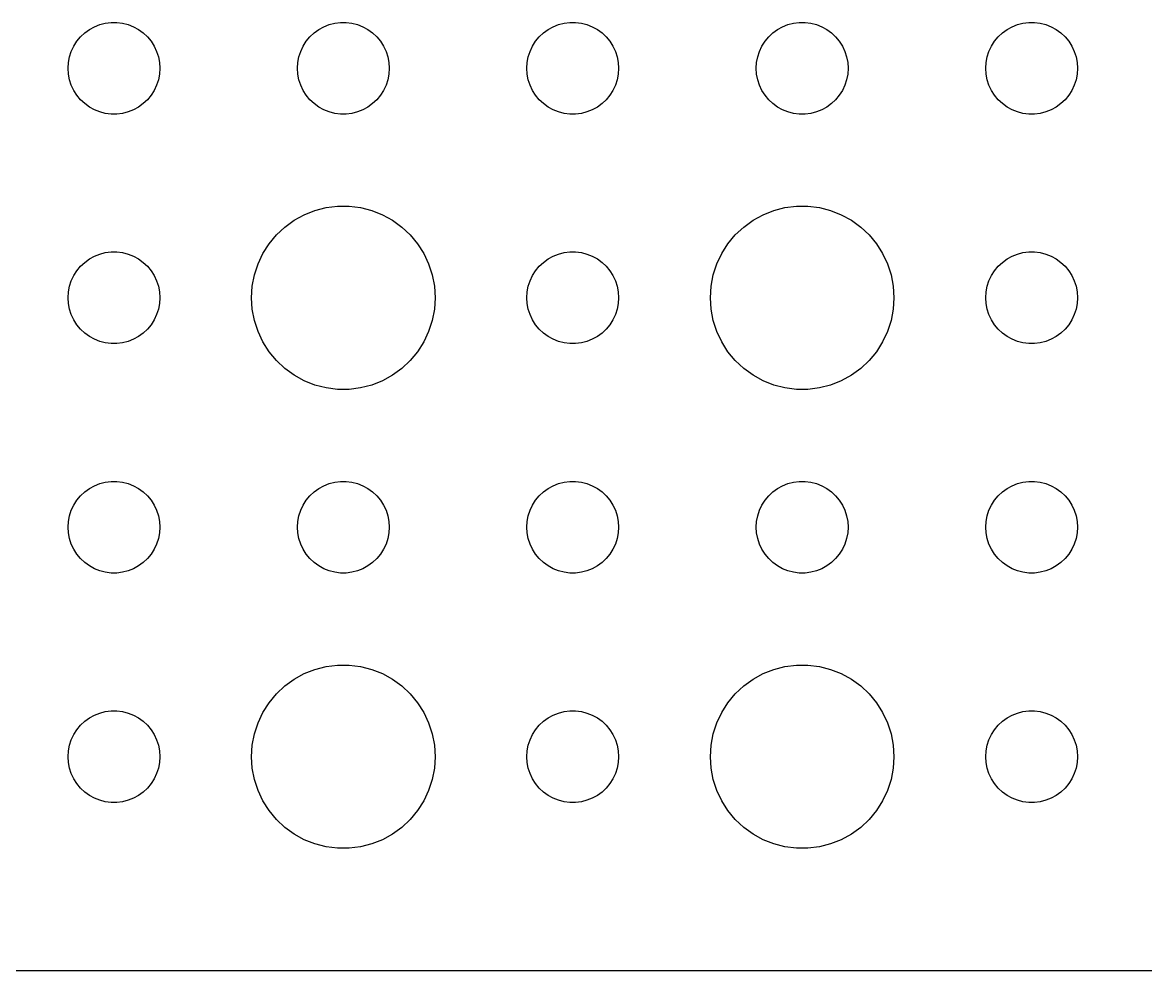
# Model space of a CAD drawing. Header units: metres. Extents: x -74 to 74, y -74 to 74.
# Drawn here: x -2.99 to 33.73, y -74.49 to -43.5 of the extents above; entities that cross this region are included whole.
import ezdxf

# ---------------------------------------------------------------- set-up
doc = ezdxf.new("R2010")
doc.units = ezdxf.units.M

msp = doc.modelspace()

# ---------------------------------------------------------------- linework, layer by layer
for p, q in [((-0.803726, -43.7335), (-0.638657, -43.6428)), ((-0.638657, -43.6428), (-0.463516, -43.5734)), ((-0.463516, -43.5734), (-0.281067, -43.5266)), ((-0.281067, -43.5266), (-0.094177, -43.503)), ((-0.094177, -43.503), (0.094177, -43.503)), ((0.094177, -43.503), (0.281067, -43.5266)), ((0.281067, -43.5266), (0.463516, -43.5734)), ((0.463516, -43.5734), (0.638657, -43.6428)), ((0.638657, -43.6428), (0.803726, -43.7335)), ((6.69626, -43.7335), (6.86133, -43.6428)), ((6.86133, -43.6428), (7.03647, -43.5734)), ((7.03647, -43.5734), (7.21892, -43.5266)), ((7.21892, -43.5266), (7.40581, -43.503)), ((7.40581, -43.503), (7.59418, -43.503)), ((7.59418, -43.503), (7.78107, -43.5266)), ((7.78107, -43.5266), (7.96352, -43.5734)), ((7.96352, -43.5734), (8.13866, -43.6428)), ((8.13866, -43.6428), (8.30373, -43.7335)), ((14.1963, -43.7335), (14.3613, -43.6428)), ((14.3613, -43.6428), (14.5365, -43.5734)), ((14.5365, -43.5734), (14.7189, -43.5266)), ((14.7189, -43.5266), (14.9058, -43.503)), ((14.9058, -43.503), (15.0942, -43.503)), ((15.0942, -43.503), (15.2811, -43.5266)), ((15.2811, -43.5266), (15.4635, -43.5734)), ((15.4635, -43.5734), (15.6387, -43.6428)), ((15.6387, -43.6428), (15.8037, -43.7335)), ((21.6963, -43.7335), (21.8613, -43.6428)), ((21.8613, -43.6428), (22.0365, -43.5734)), ((22.0365, -43.5734), (22.2189, -43.5266)), ((22.2189, -43.5266), (22.4058, -43.503)), ((22.4058, -43.503), (22.5942, -43.503)), ((22.5942, -43.503), (22.7811, -43.5266)), ((22.7811, -43.5266), (22.9635, -43.5734)), ((22.9635, -43.5734), (23.1387, -43.6428)), ((23.1387, -43.6428), (23.3037, -43.7335)), ((29.1963, -43.7335), (29.3613, -43.6428)), ((29.3613, -43.6428), (29.5365, -43.5734)), ((29.5365, -43.5734), (29.7189, -43.5266)), ((29.7189, -43.5266), (29.9058, -43.503)), ((29.9058, -43.503), (30.0942, -43.503)), ((30.0942, -43.503), (30.2811, -43.5266)), ((30.2811, -43.5266), (30.4635, -43.5734)), ((30.4635, -43.5734), (30.6387, -43.6428)), ((30.6387, -43.6428), (30.8037, -43.7335)), ((-1.21352, -44.1183), (-1.09344, -43.9732)), ((-1.09344, -43.9732), (-0.956131, -43.8442)), ((-0.956131, -43.8442), (-0.803726, -43.7335)), ((0.803726, -43.7335), (0.956131, -43.8442)), ((0.956131, -43.8442), (1.09344, -43.9732)), ((1.09344, -43.9732), (1.21352, -44.1183)), ((6.28647, -44.1183), (6.40654, -43.9732)), ((6.40654, -43.9732), (6.54385, -43.8442)), ((6.54385, -43.8442), (6.69626, -43.7335)), ((8.30373, -43.7335), (8.45613, -43.8442)), ((8.45613, -43.8442), (8.59344, -43.9732)), ((8.59344, -43.9732), (8.71352, -44.1183)), ((13.7865, -44.1183), (13.9065, -43.9732)), ((13.9065, -43.9732), (14.0439, -43.8442)), ((14.0439, -43.8442), (14.1963, -43.7335)), ((15.8037, -43.7335), (15.9561, -43.8442)), ((15.9561, -43.8442), (16.0934, -43.9732)), ((16.0934, -43.9732), (16.2135, -44.1183)), ((21.2865, -44.1183), (21.4065, -43.9732)), ((21.4065, -43.9732), (21.5439, -43.8442)), ((21.5439, -43.8442), (21.6963, -43.7335)), ((23.3037, -43.7335), (23.4561, -43.8442)), ((23.4561, -43.8442), (23.5934, -43.9732)), ((23.5934, -43.9732), (23.7135, -44.1183)), ((28.7865, -44.1183), (28.9065, -43.9732)), ((28.9065, -43.9732), (29.0439, -43.8442)), ((29.0439, -43.8442), (29.1963, -43.7335)), ((30.8037, -43.7335), (30.9561, -43.8442)), ((30.9561, -43.8442), (31.0934, -43.9732)), ((31.0934, -43.9732), (31.2135, -44.1183)), ((-1.39465, -44.4478), (-1.31445, -44.2774)), ((-1.31445, -44.2774), (-1.21352, -44.1183)), ((1.21352, -44.1183), (1.31445, -44.2774)), ((1.31445, -44.2774), (1.39465, -44.4478)), ((6.10533, -44.4478), (6.18553, -44.2774)), ((6.18553, -44.2774), (6.28647, -44.1183)), ((8.71352, -44.1183), (8.81445, -44.2774)), ((8.81445, -44.2774), (8.89465, -44.4478)), ((13.6053, -44.4478), (13.6855, -44.2774)), ((13.6855, -44.2774), (13.7865, -44.1183)), ((16.2135, -44.1183), (16.3145, -44.2774)), ((16.3145, -44.2774), (16.3947, -44.4478)), ((21.1053, -44.4478), (21.1855, -44.2774)), ((21.1855, -44.2774), (21.2865, -44.1183)), ((23.7135, -44.1183), (23.8145, -44.2774)), ((23.8145, -44.2774), (23.8947, -44.4478)), ((28.6053, -44.4478), (28.6855, -44.2774)), ((28.6855, -44.2774), (28.7865, -44.1183)), ((31.2135, -44.1183), (31.3145, -44.2774)), ((31.3145, -44.2774), (31.3947, -44.4478)), ((-1.48816, -44.812), (-1.45287, -44.627)), ((-1.45287, -44.627), (-1.39465, -44.4478)), ((1.39465, -44.4478), (1.45287, -44.627)), ((1.45287, -44.627), (1.48816, -44.812)), ((6.01183, -44.812), (6.04712, -44.627)), ((6.04712, -44.627), (6.10533, -44.4478)), ((8.89465, -44.4478), (8.95287, -44.627)), ((8.95287, -44.627), (8.98816, -44.812)), ((13.5118, -44.812), (13.5471, -44.627)), ((13.5471, -44.627), (13.6053, -44.4478)), ((16.3947, -44.4478), (16.4529, -44.627)), ((16.4529, -44.627), (16.4882, -44.812)), ((21.0118, -44.812), (21.0471, -44.627)), ((21.0471, -44.627), (21.1053, -44.4478)), ((23.8947, -44.4478), (23.9529, -44.627)), ((23.9529, -44.627), (23.9882, -44.812)), ((28.5118, -44.812), (28.5471, -44.627)), ((28.5471, -44.627), (28.6053, -44.4478)), ((31.3947, -44.4478), (31.4529, -44.627)), ((31.4529, -44.627), (31.4882, -44.812)), ((-1.5, -45), (-1.48816, -44.812)), ((-1.48816, -45.188), (-1.5, -45)), ((1.48816, -44.812), (1.5, -45)), ((1.5, -45), (1.48816, -45.188)), ((6, -45), (6.01183, -44.812)), ((6.01183, -45.188), (6, -45)), ((8.98816, -44.812), (9, -45)), ((9, -45), (8.98816, -45.188)), ((13.5, -45), (13.5118, -44.812)), ((13.5118, -45.188), (13.5, -45)), ((16.4882, -44.812), (16.5, -45)), ((16.5, -45), (16.4882, -45.188)), ((21, -45), (21.0118, -44.812)), ((21.0118, -45.188), (21, -45)), ((23.9882, -44.812), (24, -45)), ((24, -45), (23.9882, -45.188)), ((28.5, -45), (28.5118, -44.812)), ((28.5118, -45.188), (28.5, -45)), ((31.4882, -44.812), (31.5, -45)), ((31.5, -45), (31.4882, -45.188)), ((-1.45287, -45.373), (-1.48816, -45.188)), ((-1.39465, -45.5522), (-1.45287, -45.373)), ((1.45287, -45.373), (1.39465, -45.5522)), ((1.48816, -45.188), (1.45287, -45.373)), ((6.04712, -45.373), (6.01183, -45.188)), ((6.10533, -45.5522), (6.04712, -45.373)), ((8.95287, -45.373), (8.89465, -45.5522)), ((8.98816, -45.188), (8.95287, -45.373)), ((13.5471, -45.373), (13.5118, -45.188)), ((13.6053, -45.5522), (13.5471, -45.373)), ((16.4529, -45.373), (16.3947, -45.5522)), ((16.4882, -45.188), (16.4529, -45.373)), ((21.0471, -45.373), (21.0118, -45.188)), ((21.1053, -45.5522), (21.0471, -45.373)), ((23.9529, -45.373), (23.8947, -45.5522)), ((23.9882, -45.188), (23.9529, -45.373)), ((28.5471, -45.373), (28.5118, -45.188)), ((28.6053, -45.5522), (28.5471, -45.373)), ((31.4529, -45.373), (31.3947, -45.5522)), ((31.4882, -45.188), (31.4529, -45.373)), ((-1.31445, -45.7226), (-1.39465, -45.5522)), ((-1.21352, -45.8817), (-1.31445, -45.7226)), ((-1.09344, -46.0268), (-1.21352, -45.8817)), ((1.21352, -45.8817), (1.09344, -46.0268)), ((1.31445, -45.7226), (1.21352, -45.8817)), ((1.39465, -45.5522), (1.31445, -45.7226)), ((6.18553, -45.7226), (6.10533, -45.5522)), ((6.28647, -45.8817), (6.18553, -45.7226)), ((6.40654, -46.0268), (6.28647, -45.8817)), ((8.71352, -45.8817), (8.59344, -46.0268)), ((8.81445, -45.7226), (8.71352, -45.8817)), ((8.89465, -45.5522), (8.81445, -45.7226)), ((13.6855, -45.7226), (13.6053, -45.5522)), ((13.7865, -45.8817), (13.6855, -45.7226)), ((13.9065, -46.0268), (13.7865, -45.8817)), ((16.2135, -45.8817), (16.0934, -46.0268)), ((16.3145, -45.7226), (16.2135, -45.8817)), ((16.3947, -45.5522), (16.3145, -45.7226)), ((21.1855, -45.7226), (21.1053, -45.5522)), ((21.2865, -45.8817), (21.1855, -45.7226)), ((21.4065, -46.0268), (21.2865, -45.8817)), ((23.7135, -45.8817), (23.5934, -46.0268)), ((23.8145, -45.7226), (23.7135, -45.8817)), ((23.8947, -45.5522), (23.8145, -45.7226)), ((28.6855, -45.7226), (28.6053, -45.5522)), ((28.7865, -45.8817), (28.6855, -45.7226)), ((28.9065, -46.0268), (28.7865, -45.8817)), ((31.2135, -45.8817), (31.0934, -46.0268)), ((31.3145, -45.7226), (31.2135, -45.8817)), ((31.3947, -45.5522), (31.3145, -45.7226)), ((-0.956131, -46.1558), (-1.09344, -46.0268)), ((-0.803726, -46.2665), (-0.956131, -46.1558)), ((0.956131, -46.1558), (0.803726, -46.2665)), ((1.09344, -46.0268), (0.956131, -46.1558)), ((6.54385, -46.1558), (6.40654, -46.0268)), ((6.69626, -46.2665), (6.54385, -46.1558)), ((8.45613, -46.1558), (8.30373, -46.2665)), ((8.59344, -46.0268), (8.45613, -46.1558)), ((14.0439, -46.1558), (13.9065, -46.0268)), ((14.1963, -46.2665), (14.0439, -46.1558)), ((15.9561, -46.1558), (15.8037, -46.2665)), ((16.0934, -46.0268), (15.9561, -46.1558)), ((21.5439, -46.1558), (21.4065, -46.0268)), ((21.6963, -46.2665), (21.5439, -46.1558)), ((23.4561, -46.1558), (23.3037, -46.2665)), ((23.5934, -46.0268), (23.4561, -46.1558)), ((29.0439, -46.1558), (28.9065, -46.0268)), ((29.1963, -46.2665), (29.0439, -46.1558)), ((30.9561, -46.1558), (30.8037, -46.2665)), ((31.0934, -46.0268), (30.9561, -46.1558)), ((-0.638657, -46.3572), (-0.803726, -46.2665)), ((-0.463516, -46.4266), (-0.638657, -46.3572)), ((-0.281067, -46.4734), (-0.463516, -46.4266)), ((-0.094177, -46.497), (-0.281067, -46.4734)), ((0.094177, -46.497), (-0.094177, -46.497)), ((0.281067, -46.4734), (0.094177, -46.497)), ((0.463516, -46.4266), (0.281067, -46.4734)), ((0.638657, -46.3572), (0.463516, -46.4266)), ((0.803726, -46.2665), (0.638657, -46.3572)), ((6.86133, -46.3572), (6.69626, -46.2665)), ((7.03647, -46.4266), (6.86133, -46.3572)), ((7.21892, -46.4734), (7.03647, -46.4266)), ((7.40581, -46.497), (7.21892, -46.4734)), ((7.59418, -46.497), (7.40581, -46.497)), ((7.78107, -46.4734), (7.59418, -46.497)), ((7.96352, -46.4266), (7.78107, -46.4734)), ((8.13866, -46.3572), (7.96352, -46.4266)), ((8.30373, -46.2665), (8.13866, -46.3572)), ((14.3613, -46.3572), (14.1963, -46.2665)), ((14.5365, -46.4266), (14.3613, -46.3572)), ((14.7189, -46.4734), (14.5365, -46.4266)), ((14.9058, -46.497), (14.7189, -46.4734)), ((15.0942, -46.497), (14.9058, -46.497)), ((15.2811, -46.4734), (15.0942, -46.497)), ((15.4635, -46.4266), (15.2811, -46.4734)), ((15.6387, -46.3572), (15.4635, -46.4266)), ((15.8037, -46.2665), (15.6387, -46.3572)), ((21.8613, -46.3572), (21.6963, -46.2665)), ((22.0365, -46.4266), (21.8613, -46.3572)), ((22.2189, -46.4734), (22.0365, -46.4266)), ((22.4058, -46.497), (22.2189, -46.4734)), ((22.5942, -46.497), (22.4058, -46.497)), ((22.7811, -46.4734), (22.5942, -46.497)), ((22.9635, -46.4266), (22.7811, -46.4734)), ((23.1387, -46.3572), (22.9635, -46.4266)), ((23.3037, -46.2665), (23.1387, -46.3572)), ((29.3613, -46.3572), (29.1963, -46.2665)), ((29.5365, -46.4266), (29.3613, -46.3572)), ((29.7189, -46.4734), (29.5365, -46.4266)), ((29.9058, -46.497), (29.7189, -46.4734)), ((30.0942, -46.497), (29.9058, -46.497)), ((30.2811, -46.4734), (30.0942, -46.497)), ((30.4635, -46.4266), (30.2811, -46.4734)), ((30.6387, -46.3572), (30.4635, -46.4266)), ((30.8037, -46.2665), (30.6387, -46.3572)), ((6.57294, -49.6468), (6.93785, -49.5531)), ((6.93785, -49.5531), (7.31161, -49.5059)), ((7.31161, -49.5059), (7.68837, -49.5059)), ((7.68837, -49.5059), (8.06213, -49.5531)), ((8.06213, -49.5531), (8.42705, -49.6468)), ((21.5729, -49.6468), (21.9379, -49.5531)), ((21.9379, -49.5531), (22.3116, -49.5059)), ((22.3116, -49.5059), (22.6884, -49.5059)), ((22.6884, -49.5059), (23.0621, -49.5531)), ((23.0621, -49.5531), (23.427, -49.6468)), ((5.89252, -49.967), (6.22266, -49.7855)), ((6.22266, -49.7855), (6.57294, -49.6468)), ((8.42705, -49.6468), (8.77733, -49.7855)), ((8.77733, -49.7855), (9.10747, -49.967)), ((20.8925, -49.967), (21.2227, -49.7855)), ((21.2227, -49.7855), (21.5729, -49.6468)), ((23.427, -49.6468), (23.7773, -49.7855)), ((23.7773, -49.7855), (24.1075, -49.967)), ((5.31308, -50.4464), (5.58772, -50.1885)), ((5.58772, -50.1885), (5.89252, -49.967)), ((9.10747, -49.967), (9.41226, -50.1885)), ((9.41226, -50.1885), (9.6869, -50.4464)), ((20.3131, -50.4464), (20.5877, -50.1885)), ((20.5877, -50.1885), (20.8925, -49.967)), ((24.1075, -49.967), (24.4123, -50.1885)), ((24.4123, -50.1885), (24.6869, -50.4464)), ((5.07294, -50.7366), (5.31308, -50.4464)), ((9.6869, -50.4464), (9.92705, -50.7366)), ((20.0729, -50.7366), (20.3131, -50.4464)), ((24.6869, -50.4464), (24.927, -50.7366)), ((-0.463516, -51.0734), (-0.281067, -51.0266)), ((-0.281067, -51.0266), (-0.094177, -51.003)), ((-0.094177, -51.003), (0.094177, -51.003)), ((0.094177, -51.003), (0.281067, -51.0266)), ((0.281067, -51.0266), (0.463516, -51.0734)), ((4.87108, -51.0547), (5.07294, -50.7366)), ((9.92705, -50.7366), (10.1289, -51.0547)), ((14.5365, -51.0734), (14.7189, -51.0266)), ((14.7189, -51.0266), (14.9058, -51.003)), ((14.9058, -51.003), (15.0942, -51.003)), ((15.0942, -51.003), (15.2811, -51.0266)), ((15.2811, -51.0266), (15.4635, -51.0734)), ((19.8711, -51.0547), (20.0729, -50.7366)), ((24.927, -50.7366), (25.1289, -51.0547)), ((29.5365, -51.0734), (29.7189, -51.0266)), ((29.7189, -51.0266), (29.9058, -51.003)), ((29.9058, -51.003), (30.0942, -51.003)), ((30.0942, -51.003), (30.2811, -51.0266)), ((30.2811, -51.0266), (30.4635, -51.0734)), ((-1.09344, -51.4732), (-0.956131, -51.3442)), ((-0.956131, -51.3442), (-0.803726, -51.2335)), ((-0.803726, -51.2335), (-0.638657, -51.1428)), ((-0.638657, -51.1428), (-0.463516, -51.0734)), ((0.463516, -51.0734), (0.638657, -51.1428)), ((0.638657, -51.1428), (0.803726, -51.2335)), ((0.803726, -51.2335), (0.956131, -51.3442)), ((0.956131, -51.3442), (1.09344, -51.4732)), ((4.59424, -51.7539), (4.71066, -51.3956)), ((4.71066, -51.3956), (4.87108, -51.0547)), ((10.1289, -51.0547), (10.2893, -51.3956)), ((10.2893, -51.3956), (10.4057, -51.7539)), ((13.9065, -51.4732), (14.0439, -51.3442)), ((14.0439, -51.3442), (14.1963, -51.2335)), ((14.1963, -51.2335), (14.3613, -51.1428)), ((14.3613, -51.1428), (14.5365, -51.0734)), ((15.4635, -51.0734), (15.6387, -51.1428)), ((15.6387, -51.1428), (15.8037, -51.2335)), ((15.8037, -51.2335), (15.9561, -51.3442)), ((15.9561, -51.3442), (16.0934, -51.4732)), ((19.5942, -51.7539), (19.7107, -51.3956)), ((19.7107, -51.3956), (19.8711, -51.0547)), ((25.1289, -51.0547), (25.2893, -51.3956)), ((25.2893, -51.3956), (25.4057, -51.7539)), ((28.9065, -51.4732), (29.0439, -51.3442)), ((29.0439, -51.3442), (29.1963, -51.2335)), ((29.1963, -51.2335), (29.3613, -51.1428)), ((29.3613, -51.1428), (29.5365, -51.0734)), ((30.4635, -51.0734), (30.6387, -51.1428)), ((30.6387, -51.1428), (30.8037, -51.2335)), ((30.8037, -51.2335), (30.9561, -51.3442)), ((30.9561, -51.3442), (31.0934, -51.4732)), ((-1.31445, -51.7774), (-1.21352, -51.6183)), ((-1.21352, -51.6183), (-1.09344, -51.4732)), ((1.09344, -51.4732), (1.21352, -51.6183)), ((1.21352, -51.6183), (1.31445, -51.7774)), ((4.52365, -52.124), (4.59424, -51.7539)), ((10.4057, -51.7539), (10.4763, -52.124)), ((13.6855, -51.7774), (13.7865, -51.6183)), ((13.7865, -51.6183), (13.9065, -51.4732)), ((16.0934, -51.4732), (16.2135, -51.6183)), ((16.2135, -51.6183), (16.3145, -51.7774)), ((19.5237, -52.124), (19.5942, -51.7539)), ((25.4057, -51.7539), (25.4763, -52.124)), ((28.6855, -51.7774), (28.7865, -51.6183)), ((28.7865, -51.6183), (28.9065, -51.4732)), ((31.0934, -51.4732), (31.2135, -51.6183)), ((31.2135, -51.6183), (31.3145, -51.7774)), ((-1.48816, -52.312), (-1.45287, -52.127)), ((-1.45287, -52.127), (-1.39465, -51.9478)), ((-1.39465, -51.9478), (-1.31445, -51.7774)), ((1.31445, -51.7774), (1.39465, -51.9478)), ((1.39465, -51.9478), (1.45287, -52.127)), ((1.45287, -52.127), (1.48816, -52.312)), ((4.5, -52.5), (4.52365, -52.124)), ((10.4763, -52.124), (10.5, -52.5)), ((13.5118, -52.312), (13.5471, -52.127)), ((13.5471, -52.127), (13.6053, -51.9478)), ((13.6053, -51.9478), (13.6855, -51.7774)), ((16.3145, -51.7774), (16.3947, -51.9478)), ((16.3947, -51.9478), (16.4529, -52.127)), ((16.4529, -52.127), (16.4882, -52.312)), ((19.5, -52.5), (19.5237, -52.124)), ((25.4763, -52.124), (25.5, -52.5)), ((28.5118, -52.312), (28.5471, -52.127)), ((28.5471, -52.127), (28.6053, -51.9478)), ((28.6053, -51.9478), (28.6855, -51.7774)), ((31.3145, -51.7774), (31.3947, -51.9478)), ((31.3947, -51.9478), (31.4529, -52.127)), ((31.4529, -52.127), (31.4882, -52.312)), ((-1.5, -52.5), (-1.48816, -52.312)), ((-1.48816, -52.688), (-1.5, -52.5)), ((1.48816, -52.312), (1.5, -52.5)), ((1.5, -52.5), (1.48816, -52.688)), ((4.52365, -52.876), (4.5, -52.5)), ((10.5, -52.5), (10.4763, -52.876)), ((13.5, -52.5), (13.5118, -52.312)), ((13.5118, -52.688), (13.5, -52.5)), ((16.4882, -52.312), (16.5, -52.5)), ((16.5, -52.5), (16.4882, -52.688)), ((19.5237, -52.876), (19.5, -52.5)), ((25.5, -52.5), (25.4763, -52.876)), ((28.5, -52.5), (28.5118, -52.312)), ((28.5118, -52.688), (28.5, -52.5)), ((31.4882, -52.312), (31.5, -52.5)), ((31.5, -52.5), (31.4882, -52.688)), ((-1.45287, -52.873), (-1.48816, -52.688)), ((1.48816, -52.688), (1.45287, -52.873)), ((13.5471, -52.873), (13.5118, -52.688)), ((16.4882, -52.688), (16.4529, -52.873)), ((28.5471, -52.873), (28.5118, -52.688)), ((31.4882, -52.688), (31.4529, -52.873)), ((-1.39465, -53.0522), (-1.45287, -52.873)), ((-1.31445, -53.2226), (-1.39465, -53.0522)), ((-1.21352, -53.3817), (-1.31445, -53.2226)), ((1.31445, -53.2226), (1.21352, -53.3817)), ((1.39465, -53.0522), (1.31445, -53.2226)), ((1.45287, -52.873), (1.39465, -53.0522)), ((4.59424, -53.2461), (4.52365, -52.876)), ((10.4763, -52.876), (10.4057, -53.2461)), ((13.6053, -53.0522), (13.5471, -52.873)), ((13.6855, -53.2226), (13.6053, -53.0522)), ((13.7865, -53.3817), (13.6855, -53.2226)), ((16.3145, -53.2226), (16.2135, -53.3817)), ((16.3947, -53.0522), (16.3145, -53.2226)), ((16.4529, -52.873), (16.3947, -53.0522)), ((19.5942, -53.2461), (19.5237, -52.876)), ((25.4763, -52.876), (25.4057, -53.2461)), ((28.6053, -53.0522), (28.5471, -52.873)), ((28.6855, -53.2226), (28.6053, -53.0522)), ((28.7865, -53.3817), (28.6855, -53.2226)), ((31.3145, -53.2226), (31.2135, -53.3817)), ((31.3947, -53.0522), (31.3145, -53.2226)), ((31.4529, -52.873), (31.3947, -53.0522)), ((-1.09344, -53.5268), (-1.21352, -53.3817)), ((-0.956131, -53.6558), (-1.09344, -53.5268)), ((1.09344, -53.5268), (0.956131, -53.6558)), ((1.21352, -53.3817), (1.09344, -53.5268)), ((4.71066, -53.6044), (4.59424, -53.2461)), ((10.4057, -53.2461), (10.2893, -53.6044)), ((13.9065, -53.5268), (13.7865, -53.3817)), ((14.0439, -53.6558), (13.9065, -53.5268)), ((16.0934, -53.5268), (15.9561, -53.6558)), ((16.2135, -53.3817), (16.0934, -53.5268)), ((19.7107, -53.6044), (19.5942, -53.2461)), ((25.4057, -53.2461), (25.2893, -53.6044)), ((28.9065, -53.5268), (28.7865, -53.3817)), ((29.0439, -53.6558), (28.9065, -53.5268)), ((31.0934, -53.5268), (30.9561, -53.6558)), ((31.2135, -53.3817), (31.0934, -53.5268)), ((-0.803726, -53.7665), (-0.956131, -53.6558)), ((-0.638657, -53.8572), (-0.803726, -53.7665)), ((-0.463516, -53.9266), (-0.638657, -53.8572)), ((-0.281067, -53.9734), (-0.463516, -53.9266)), ((0.463516, -53.9266), (0.281067, -53.9734)), ((0.638657, -53.8572), (0.463516, -53.9266)), ((0.803726, -53.7665), (0.638657, -53.8572)), ((0.956131, -53.6558), (0.803726, -53.7665)), ((4.87108, -53.9453), (4.71066, -53.6044)), ((5.07294, -54.2634), (4.87108, -53.9453)), ((10.1289, -53.9453), (9.92705, -54.2634)), ((10.2893, -53.6044), (10.1289, -53.9453)), ((14.1963, -53.7665), (14.0439, -53.6558)), ((14.3613, -53.8572), (14.1963, -53.7665)), ((14.5365, -53.9266), (14.3613, -53.8572)), ((14.7189, -53.9734), (14.5365, -53.9266)), ((15.4635, -53.9266), (15.2811, -53.9734)), ((15.6387, -53.8572), (15.4635, -53.9266)), ((15.8037, -53.7665), (15.6387, -53.8572)), ((15.9561, -53.6558), (15.8037, -53.7665)), ((19.8711, -53.9453), (19.7107, -53.6044)), ((20.0729, -54.2634), (19.8711, -53.9453)), ((25.1289, -53.9453), (24.927, -54.2634)), ((25.2893, -53.6044), (25.1289, -53.9453)), ((29.1963, -53.7665), (29.0439, -53.6558)), ((29.3613, -53.8572), (29.1963, -53.7665)), ((29.5365, -53.9266), (29.3613, -53.8572)), ((29.7189, -53.9734), (29.5365, -53.9266)), ((30.4635, -53.9266), (30.2811, -53.9734)), ((30.6387, -53.8572), (30.4635, -53.9266)), ((30.8037, -53.7665), (30.6387, -53.8572)), ((30.9561, -53.6558), (30.8037, -53.7665)), ((-0.094177, -53.997), (-0.281067, -53.9734)), ((0.094177, -53.997), (-0.094177, -53.997)), ((0.281067, -53.9734), (0.094177, -53.997)), ((5.31308, -54.5536), (5.07294, -54.2634)), ((9.92705, -54.2634), (9.6869, -54.5536)), ((14.9058, -53.997), (14.7189, -53.9734)), ((15.0942, -53.997), (14.9058, -53.997)), ((15.2811, -53.9734), (15.0942, -53.997)), ((20.3131, -54.5536), (20.0729, -54.2634)), ((24.927, -54.2634), (24.6869, -54.5536)), ((29.9058, -53.997), (29.7189, -53.9734)), ((30.0942, -53.997), (29.9058, -53.997)), ((30.2811, -53.9734), (30.0942, -53.997)), ((5.58772, -54.8115), (5.31308, -54.5536)), ((9.6869, -54.5536), (9.41226, -54.8115)), ((20.5877, -54.8115), (20.3131, -54.5536)), ((24.6869, -54.5536), (24.4123, -54.8115)), ((5.89252, -55.033), (5.58772, -54.8115)), ((6.22266, -55.2145), (5.89252, -55.033)), ((9.10747, -55.033), (8.77733, -55.2145)), ((9.41226, -54.8115), (9.10747, -55.033)), ((20.8925, -55.033), (20.5877, -54.8115)), ((21.2227, -55.2145), (20.8925, -55.033)), ((24.1075, -55.033), (23.7773, -55.2145)), ((24.4123, -54.8115), (24.1075, -55.033)), ((6.57294, -55.3532), (6.22266, -55.2145)), ((6.93785, -55.4469), (6.57294, -55.3532)), ((8.42705, -55.3532), (8.06213, -55.4469)), ((8.77733, -55.2145), (8.42705, -55.3532)), ((21.5729, -55.3532), (21.2227, -55.2145)), ((21.9379, -55.4469), (21.5729, -55.3532)), ((23.427, -55.3532), (23.0621, -55.4469)), ((23.7773, -55.2145), (23.427, -55.3532)), ((7.31161, -55.4941), (6.93785, -55.4469)), ((7.68837, -55.4941), (7.31161, -55.4941)), ((8.06213, -55.4469), (7.68837, -55.4941)), ((22.3116, -55.4941), (21.9379, -55.4469)), ((22.6884, -55.4941), (22.3116, -55.4941)), ((23.0621, -55.4469), (22.6884, -55.4941)), ((-0.956131, -58.8442), (-0.803726, -58.7335)), ((-0.803726, -58.7335), (-0.638657, -58.6428)), ((-0.638657, -58.6428), (-0.463516, -58.5734)), ((-0.463516, -58.5734), (-0.281067, -58.5266)), ((-0.281067, -58.5266), (-0.094177, -58.503)), ((-0.094177, -58.503), (0.094177, -58.503)), ((0.094177, -58.503), (0.281067, -58.5266)), ((0.281067, -58.5266), (0.463516, -58.5734)), ((0.463516, -58.5734), (0.638657, -58.6428)), ((0.638657, -58.6428), (0.803726, -58.7335)), ((0.803726, -58.7335), (0.956131, -58.8442)), ((6.54385, -58.8442), (6.69626, -58.7335)), ((6.69626, -58.7335), (6.86133, -58.6428)), ((6.86133, -58.6428), (7.03647, -58.5734)), ((7.03647, -58.5734), (7.21892, -58.5266)), ((7.21892, -58.5266), (7.40581, -58.503)), ((7.40581, -58.503), (7.59418, -58.503)), ((7.59418, -58.503), (7.78107, -58.5266)), ((7.78107, -58.5266), (7.96352, -58.5734)), ((7.96352, -58.5734), (8.13866, -58.6428)), ((8.13866, -58.6428), (8.30373, -58.7335)), ((8.30373, -58.7335), (8.45613, -58.8442)), ((14.0439, -58.8442), (14.1963, -58.7335)), ((14.1963, -58.7335), (14.3613, -58.6428)), ((14.3613, -58.6428), (14.5365, -58.5734)), ((14.5365, -58.5734), (14.7189, -58.5266)), ((14.7189, -58.5266), (14.9058, -58.503)), ((14.9058, -58.503), (15.0942, -58.503)), ((15.0942, -58.503), (15.2811, -58.5266)), ((15.2811, -58.5266), (15.4635, -58.5734)), ((15.4635, -58.5734), (15.6387, -58.6428)), ((15.6387, -58.6428), (15.8037, -58.7335)), ((15.8037, -58.7335), (15.9561, -58.8442)), ((21.5439, -58.8442), (21.6963, -58.7335)), ((21.6963, -58.7335), (21.8613, -58.6428)), ((21.8613, -58.6428), (22.0365, -58.5734)), ((22.0365, -58.5734), (22.2189, -58.5266)), ((22.2189, -58.5266), (22.4058, -58.503)), ((22.4058, -58.503), (22.5942, -58.503)), ((22.5942, -58.503), (22.7811, -58.5266)), ((22.7811, -58.5266), (22.9635, -58.5734)), ((22.9635, -58.5734), (23.1387, -58.6428)), ((23.1387, -58.6428), (23.3037, -58.7335)), ((23.3037, -58.7335), (23.4561, -58.8442)), ((29.0439, -58.8442), (29.1963, -58.7335)), ((29.1963, -58.7335), (29.3613, -58.6428)), ((29.3613, -58.6428), (29.5365, -58.5734)), ((29.5365, -58.5734), (29.7189, -58.5266)), ((29.7189, -58.5266), (29.9058, -58.503)), ((29.9058, -58.503), (30.0942, -58.503)), ((30.0942, -58.503), (30.2811, -58.5266)), ((30.2811, -58.5266), (30.4635, -58.5734)), ((30.4635, -58.5734), (30.6387, -58.6428)), ((30.6387, -58.6428), (30.8037, -58.7335)), ((30.8037, -58.7335), (30.9561, -58.8442)), ((-1.21352, -59.1183), (-1.09344, -58.9732)), ((-1.09344, -58.9732), (-0.956131, -58.8442)), ((0.956131, -58.8442), (1.09344, -58.9732)), ((1.09344, -58.9732), (1.21352, -59.1183)), ((6.28647, -59.1183), (6.40654, -58.9732)), ((6.40654, -58.9732), (6.54385, -58.8442)), ((8.45613, -58.8442), (8.59344, -58.9732)), ((8.59344, -58.9732), (8.71352, -59.1183)), ((13.7865, -59.1183), (13.9065, -58.9732)), ((13.9065, -58.9732), (14.0439, -58.8442)), ((15.9561, -58.8442), (16.0934, -58.9732)), ((16.0934, -58.9732), (16.2135, -59.1183)), ((21.2865, -59.1183), (21.4065, -58.9732)), ((21.4065, -58.9732), (21.5439, -58.8442)), ((23.4561, -58.8442), (23.5934, -58.9732)), ((23.5934, -58.9732), (23.7135, -59.1183)), ((28.7865, -59.1183), (28.9065, -58.9732)), ((28.9065, -58.9732), (29.0439, -58.8442)), ((30.9561, -58.8442), (31.0934, -58.9732)), ((31.0934, -58.9732), (31.2135, -59.1183)), ((-1.45287, -59.627), (-1.39465, -59.4478)), ((-1.39465, -59.4478), (-1.31445, -59.2774)), ((-1.31445, -59.2774), (-1.21352, -59.1183)), ((1.21352, -59.1183), (1.31445, -59.2774)), ((1.31445, -59.2774), (1.39465, -59.4478)), ((1.39465, -59.4478), (1.45287, -59.627)), ((6.04712, -59.627), (6.10533, -59.4478)), ((6.10533, -59.4478), (6.18553, -59.2774)), ((6.18553, -59.2774), (6.28647, -59.1183)), ((8.71352, -59.1183), (8.81445, -59.2774)), ((8.81445, -59.2774), (8.89465, -59.4478)), ((8.89465, -59.4478), (8.95287, -59.627)), ((13.5471, -59.627), (13.6053, -59.4478)), ((13.6053, -59.4478), (13.6855, -59.2774)), ((13.6855, -59.2774), (13.7865, -59.1183)), ((16.2135, -59.1183), (16.3145, -59.2774)), ((16.3145, -59.2774), (16.3947, -59.4478)), ((16.3947, -59.4478), (16.4529, -59.627)), ((21.0471, -59.627), (21.1053, -59.4478)), ((21.1053, -59.4478), (21.1855, -59.2774)), ((21.1855, -59.2774), (21.2865, -59.1183)), ((23.7135, -59.1183), (23.8145, -59.2774)), ((23.8145, -59.2774), (23.8947, -59.4478)), ((23.8947, -59.4478), (23.9529, -59.627)), ((28.5471, -59.627), (28.6053, -59.4478)), ((28.6053, -59.4478), (28.6855, -59.2774)), ((28.6855, -59.2774), (28.7865, -59.1183)), ((31.2135, -59.1183), (31.3145, -59.2774)), ((31.3145, -59.2774), (31.3947, -59.4478)), ((31.3947, -59.4478), (31.4529, -59.627)), ((-1.5, -60), (-1.48816, -59.812)), ((-1.48816, -59.812), (-1.45287, -59.627)), ((1.45287, -59.627), (1.48816, -59.812)), ((1.48816, -59.812), (1.5, -60)), ((6, -60), (6.01183, -59.812)), ((6.01183, -59.812), (6.04712, -59.627)), ((8.95287, -59.627), (8.98816, -59.812)), ((8.98816, -59.812), (9, -60)), ((13.5, -60), (13.5118, -59.812)), ((13.5118, -59.812), (13.5471, -59.627)), ((16.4529, -59.627), (16.4882, -59.812)), ((16.4882, -59.812), (16.5, -60)), ((21, -60), (21.0118, -59.812)), ((21.0118, -59.812), (21.0471, -59.627)), ((23.9529, -59.627), (23.9882, -59.812)), ((23.9882, -59.812), (24, -60)), ((28.5, -60), (28.5118, -59.812)), ((28.5118, -59.812), (28.5471, -59.627)), ((31.4529, -59.627), (31.4882, -59.812)), ((31.4882, -59.812), (31.5, -60)), ((-1.48816, -60.188), (-1.5, -60)), ((-1.45287, -60.373), (-1.48816, -60.188)), ((1.48816, -60.188), (1.45287, -60.373)), ((1.5, -60), (1.48816, -60.188)), ((6.01183, -60.188), (6, -60)), ((6.04712, -60.373), (6.01183, -60.188)), ((8.98816, -60.188), (8.95287, -60.373)), ((9, -60), (8.98816, -60.188)), ((13.5118, -60.188), (13.5, -60)), ((13.5471, -60.373), (13.5118, -60.188)), ((16.4882, -60.188), (16.4529, -60.373)), ((16.5, -60), (16.4882, -60.188)), ((21.0118, -60.188), (21, -60)), ((21.0471, -60.373), (21.0118, -60.188)), ((23.9882, -60.188), (23.9529, -60.373)), ((24, -60), (23.9882, -60.188)), ((28.5118, -60.188), (28.5, -60)), ((28.5471, -60.373), (28.5118, -60.188)), ((31.4882, -60.188), (31.4529, -60.373)), ((31.5, -60), (31.4882, -60.188)), ((-1.39465, -60.5522), (-1.45287, -60.373)), ((-1.31445, -60.7226), (-1.39465, -60.5522)), ((1.39465, -60.5522), (1.31445, -60.7226)), ((1.45287, -60.373), (1.39465, -60.5522)), ((6.10533, -60.5522), (6.04712, -60.373)), ((6.18553, -60.7226), (6.10533, -60.5522)), ((8.89465, -60.5522), (8.81445, -60.7226)), ((8.95287, -60.373), (8.89465, -60.5522)), ((13.6053, -60.5522), (13.5471, -60.373)), ((13.6855, -60.7226), (13.6053, -60.5522)), ((16.3947, -60.5522), (16.3145, -60.7226)), ((16.4529, -60.373), (16.3947, -60.5522)), ((21.1053, -60.5522), (21.0471, -60.373)), ((21.1855, -60.7226), (21.1053, -60.5522)), ((23.8947, -60.5522), (23.8145, -60.7226)), ((23.9529, -60.373), (23.8947, -60.5522)), ((28.6053, -60.5522), (28.5471, -60.373)), ((28.6855, -60.7226), (28.6053, -60.5522)), ((31.3947, -60.5522), (31.3145, -60.7226)), ((31.4529, -60.373), (31.3947, -60.5522)), ((-1.21352, -60.8817), (-1.31445, -60.7226)), ((-1.09344, -61.0268), (-1.21352, -60.8817)), ((1.21352, -60.8817), (1.09344, -61.0268)), ((1.31445, -60.7226), (1.21352, -60.8817)), ((6.28647, -60.8817), (6.18553, -60.7226)), ((6.40654, -61.0268), (6.28647, -60.8817)), ((8.71352, -60.8817), (8.59344, -61.0268)), ((8.81445, -60.7226), (8.71352, -60.8817)), ((13.7865, -60.8817), (13.6855, -60.7226)), ((13.9065, -61.0268), (13.7865, -60.8817)), ((16.2135, -60.8817), (16.0934, -61.0268)), ((16.3145, -60.7226), (16.2135, -60.8817)), ((21.2865, -60.8817), (21.1855, -60.7226)), ((21.4065, -61.0268), (21.2865, -60.8817)), ((23.7135, -60.8817), (23.5934, -61.0268)), ((23.8145, -60.7226), (23.7135, -60.8817)), ((28.7865, -60.8817), (28.6855, -60.7226)), ((28.9065, -61.0268), (28.7865, -60.8817)), ((31.2135, -60.8817), (31.0934, -61.0268)), ((31.3145, -60.7226), (31.2135, -60.8817)), ((-0.956131, -61.1558), (-1.09344, -61.0268)), ((-0.803726, -61.2665), (-0.956131, -61.1558)), ((-0.638657, -61.3572), (-0.803726, -61.2665)), ((0.803726, -61.2665), (0.638657, -61.3572)), ((0.956131, -61.1558), (0.803726, -61.2665)), ((1.09344, -61.0268), (0.956131, -61.1558)), ((6.54385, -61.1558), (6.40654, -61.0268)), ((6.69626, -61.2665), (6.54385, -61.1558)), ((6.86133, -61.3572), (6.69626, -61.2665)), ((8.30373, -61.2665), (8.13866, -61.3572)), ((8.45613, -61.1558), (8.30373, -61.2665)), ((8.59344, -61.0268), (8.45613, -61.1558)), ((14.0439, -61.1558), (13.9065, -61.0268)), ((14.1963, -61.2665), (14.0439, -61.1558)), ((14.3613, -61.3572), (14.1963, -61.2665)), ((15.8037, -61.2665), (15.6387, -61.3572)), ((15.9561, -61.1558), (15.8037, -61.2665)), ((16.0934, -61.0268), (15.9561, -61.1558)), ((21.5439, -61.1558), (21.4065, -61.0268)), ((21.6963, -61.2665), (21.5439, -61.1558)), ((21.8613, -61.3572), (21.6963, -61.2665)), ((23.3037, -61.2665), (23.1387, -61.3572)), ((23.4561, -61.1558), (23.3037, -61.2665)), ((23.5934, -61.0268), (23.4561, -61.1558)), ((29.0439, -61.1558), (28.9065, -61.0268)), ((29.1963, -61.2665), (29.0439, -61.1558)), ((29.3613, -61.3572), (29.1963, -61.2665)), ((30.8037, -61.2665), (30.6387, -61.3572)), ((30.9561, -61.1558), (30.8037, -61.2665)), ((31.0934, -61.0268), (30.9561, -61.1558)), ((-0.463516, -61.4266), (-0.638657, -61.3572)), ((-0.281067, -61.4734), (-0.463516, -61.4266)), ((-0.094177, -61.497), (-0.281067, -61.4734)), ((0.094177, -61.497), (-0.094177, -61.497)), ((0.281067, -61.4734), (0.094177, -61.497)), ((0.463516, -61.4266), (0.281067, -61.4734)), ((0.638657, -61.3572), (0.463516, -61.4266)), ((7.03647, -61.4266), (6.86133, -61.3572)), ((7.21892, -61.4734), (7.03647, -61.4266)), ((7.40581, -61.497), (7.21892, -61.4734)), ((7.59418, -61.497), (7.40581, -61.497)), ((7.78107, -61.4734), (7.59418, -61.497)), ((7.96352, -61.4266), (7.78107, -61.4734)), ((8.13866, -61.3572), (7.96352, -61.4266)), ((14.5365, -61.4266), (14.3613, -61.3572)), ((14.7189, -61.4734), (14.5365, -61.4266)), ((14.9058, -61.497), (14.7189, -61.4734)), ((15.0942, -61.497), (14.9058, -61.497)), ((15.2811, -61.4734), (15.0942, -61.497)), ((15.4635, -61.4266), (15.2811, -61.4734)), ((15.6387, -61.3572), (15.4635, -61.4266)), ((22.0365, -61.4266), (21.8613, -61.3572)), ((22.2189, -61.4734), (22.0365, -61.4266)), ((22.4058, -61.497), (22.2189, -61.4734)), ((22.5942, -61.497), (22.4058, -61.497)), ((22.7811, -61.4734), (22.5942, -61.497)), ((22.9635, -61.4266), (22.7811, -61.4734)), ((23.1387, -61.3572), (22.9635, -61.4266)), ((29.5365, -61.4266), (29.3613, -61.3572)), ((29.7189, -61.4734), (29.5365, -61.4266)), ((29.9058, -61.497), (29.7189, -61.4734)), ((30.0942, -61.497), (29.9058, -61.497)), ((30.2811, -61.4734), (30.0942, -61.497)), ((30.4635, -61.4266), (30.2811, -61.4734)), ((30.6387, -61.3572), (30.4635, -61.4266)), ((6.57294, -64.6468), (6.93785, -64.5531)), ((6.93785, -64.5531), (7.31161, -64.5059)), ((7.31161, -64.5059), (7.68837, -64.5059)), ((7.68837, -64.5059), (8.06213, -64.5531)), ((8.06213, -64.5531), (8.42705, -64.6468)), ((21.5729, -64.6468), (21.9379, -64.5531)), ((21.9379, -64.5531), (22.3116, -64.5059)), ((22.3116, -64.5059), (22.6884, -64.5059)), ((22.6884, -64.5059), (23.0621, -64.5531)), ((23.0621, -64.5531), (23.427, -64.6468)), ((5.58772, -65.1885), (5.89252, -64.967)), ((5.89252, -64.967), (6.22266, -64.7855)), ((6.22266, -64.7855), (6.57294, -64.6468)), ((8.42705, -64.6468), (8.77733, -64.7855)), ((8.77733, -64.7855), (9.10747, -64.967)), ((9.10747, -64.967), (9.41226, -65.1885)), ((20.5877, -65.1885), (20.8925, -64.967)), ((20.8925, -64.967), (21.2227, -64.7855)), ((21.2227, -64.7855), (21.5729, -64.6468)), ((23.427, -64.6468), (23.7773, -64.7855)), ((23.7773, -64.7855), (24.1075, -64.967)), ((24.1075, -64.967), (24.4123, -65.1885)), ((5.31308, -65.4464), (5.58772, -65.1885)), ((9.41226, -65.1885), (9.6869, -65.4464)), ((20.3131, -65.4464), (20.5877, -65.1885)), ((24.4123, -65.1885), (24.6869, -65.4464)), ((5.07294, -65.7366), (5.31308, -65.4464)), ((9.6869, -65.4464), (9.92705, -65.7366)), ((20.0729, -65.7366), (20.3131, -65.4464)), ((24.6869, -65.4464), (24.927, -65.7366)), ((-0.638657, -66.1428), (-0.463516, -66.0734)), ((-0.463516, -66.0734), (-0.281067, -66.0266)), ((-0.281067, -66.0266), (-0.094177, -66.003)), ((-0.094177, -66.003), (0.094177, -66.003)), ((0.094177, -66.003), (0.281067, -66.0266)), ((0.281067, -66.0266), (0.463516, -66.0734)), ((0.463516, -66.0734), (0.638657, -66.1428)), ((4.71066, -66.3956), (4.87108, -66.0547)), ((4.87108, -66.0547), (5.07294, -65.7366)), ((9.92705, -65.7366), (10.1289, -66.0547)), ((10.1289, -66.0547), (10.2893, -66.3956)), ((14.3613, -66.1428), (14.5365, -66.0734)), ((14.5365, -66.0734), (14.7189, -66.0266)), ((14.7189, -66.0266), (14.9058, -66.003)), ((14.9058, -66.003), (15.0942, -66.003)), ((15.0942, -66.003), (15.2811, -66.0266)), ((15.2811, -66.0266), (15.4635, -66.0734)), ((15.4635, -66.0734), (15.6387, -66.1428)), ((19.7107, -66.3956), (19.8711, -66.0547)), ((19.8711, -66.0547), (20.0729, -65.7366)), ((24.927, -65.7366), (25.1289, -66.0547)), ((25.1289, -66.0547), (25.2893, -66.3956)), ((29.3613, -66.1428), (29.5365, -66.0734)), ((29.5365, -66.0734), (29.7189, -66.0266)), ((29.7189, -66.0266), (29.9058, -66.003)), ((29.9058, -66.003), (30.0942, -66.003)), ((30.0942, -66.003), (30.2811, -66.0266)), ((30.2811, -66.0266), (30.4635, -66.0734)), ((30.4635, -66.0734), (30.6387, -66.1428)), ((-1.09344, -66.4732), (-0.956131, -66.3442)), ((-0.956131, -66.3442), (-0.803726, -66.2335)), ((-0.803726, -66.2335), (-0.638657, -66.1428)), ((0.638657, -66.1428), (0.803726, -66.2335)), ((0.803726, -66.2335), (0.956131, -66.3442)), ((0.956131, -66.3442), (1.09344, -66.4732)), ((4.59424, -66.7539), (4.71066, -66.3956)), ((10.2893, -66.3956), (10.4057, -66.7539)), ((13.9065, -66.4732), (14.0439, -66.3442)), ((14.0439, -66.3442), (14.1963, -66.2335)), ((14.1963, -66.2335), (14.3613, -66.1428)), ((15.6387, -66.1428), (15.8037, -66.2335)), ((15.8037, -66.2335), (15.9561, -66.3442)), ((15.9561, -66.3442), (16.0934, -66.4732)), ((19.5942, -66.7539), (19.7107, -66.3956)), ((25.2893, -66.3956), (25.4057, -66.7539)), ((28.9065, -66.4732), (29.0439, -66.3442)), ((29.0439, -66.3442), (29.1963, -66.2335)), ((29.1963, -66.2335), (29.3613, -66.1428)), ((30.6387, -66.1428), (30.8037, -66.2335)), ((30.8037, -66.2335), (30.9561, -66.3442)), ((30.9561, -66.3442), (31.0934, -66.4732)), ((-1.39465, -66.9478), (-1.31445, -66.7774)), ((-1.31445, -66.7774), (-1.21352, -66.6183)), ((-1.21352, -66.6183), (-1.09344, -66.4732)), ((1.09344, -66.4732), (1.21352, -66.6183)), ((1.21352, -66.6183), (1.31445, -66.7774)), ((1.31445, -66.7774), (1.39465, -66.9478)), ((4.52365, -67.124), (4.59424, -66.7539)), ((10.4057, -66.7539), (10.4763, -67.124)), ((13.6053, -66.9478), (13.6855, -66.7774)), ((13.6855, -66.7774), (13.7865, -66.6183)), ((13.7865, -66.6183), (13.9065, -66.4732)), ((16.0934, -66.4732), (16.2135, -66.6183)), ((16.2135, -66.6183), (16.3145, -66.7774)), ((16.3145, -66.7774), (16.3947, -66.9478)), ((19.5237, -67.124), (19.5942, -66.7539)), ((25.4057, -66.7539), (25.4763, -67.124)), ((28.6053, -66.9478), (28.6855, -66.7774)), ((28.6855, -66.7774), (28.7865, -66.6183)), ((28.7865, -66.6183), (28.9065, -66.4732)), ((31.0934, -66.4732), (31.2135, -66.6183)), ((31.2135, -66.6183), (31.3145, -66.7774)), ((31.3145, -66.7774), (31.3947, -66.9478)), ((-1.48816, -67.312), (-1.45287, -67.127)), ((-1.45287, -67.127), (-1.39465, -66.9478)), ((1.39465, -66.9478), (1.45287, -67.127)), ((1.45287, -67.127), (1.48816, -67.312)), ((4.5, -67.5), (4.52365, -67.124)), ((10.4763, -67.124), (10.5, -67.5)), ((13.5118, -67.312), (13.5471, -67.127)), ((13.5471, -67.127), (13.6053, -66.9478)), ((16.3947, -66.9478), (16.4529, -67.127)), ((16.4529, -67.127), (16.4882, -67.312)), ((19.5, -67.5), (19.5237, -67.124)), ((25.4763, -67.124), (25.5, -67.5)), ((28.5118, -67.312), (28.5471, -67.127)), ((28.5471, -67.127), (28.6053, -66.9478)), ((31.3947, -66.9478), (31.4529, -67.127)), ((31.4529, -67.127), (31.4882, -67.312)), ((-1.5, -67.5), (-1.48816, -67.312)), ((-1.48816, -67.688), (-1.5, -67.5)), ((1.48816, -67.312), (1.5, -67.5)), ((1.5, -67.5), (1.48816, -67.688)), ((4.52365, -67.876), (4.5, -67.5)), ((10.5, -67.5), (10.4763, -67.876)), ((13.5, -67.5), (13.5118, -67.312)), ((13.5118, -67.688), (13.5, -67.5)), ((16.4882, -67.312), (16.5, -67.5)), ((16.5, -67.5), (16.4882, -67.688)), ((19.5237, -67.876), (19.5, -67.5)), ((25.5, -67.5), (25.4763, -67.876)), ((28.5, -67.5), (28.5118, -67.312)), ((28.5118, -67.688), (28.5, -67.5)), ((31.4882, -67.312), (31.5, -67.5)), ((31.5, -67.5), (31.4882, -67.688)), ((-1.45287, -67.873), (-1.48816, -67.688)), ((-1.39465, -68.0522), (-1.45287, -67.873)), ((1.45287, -67.873), (1.39465, -68.0522)), ((1.48816, -67.688), (1.45287, -67.873)), ((4.59424, -68.2461), (4.52365, -67.876)), ((10.4763, -67.876), (10.4057, -68.2461)), ((13.5471, -67.873), (13.5118, -67.688)), ((13.6053, -68.0522), (13.5471, -67.873)), ((16.4529, -67.873), (16.3947, -68.0522)), ((16.4882, -67.688), (16.4529, -67.873)), ((19.5942, -68.2461), (19.5237, -67.876)), ((25.4763, -67.876), (25.4057, -68.2461)), ((28.5471, -67.873), (28.5118, -67.688)), ((28.6053, -68.0522), (28.5471, -67.873)), ((31.4529, -67.873), (31.3947, -68.0522)), ((31.4882, -67.688), (31.4529, -67.873)), ((-1.31445, -68.2226), (-1.39465, -68.0522)), ((-1.21352, -68.3817), (-1.31445, -68.2226)), ((1.31445, -68.2226), (1.21352, -68.3817)), ((1.39465, -68.0522), (1.31445, -68.2226)), ((4.71066, -68.6044), (4.59424, -68.2461)), ((10.4057, -68.2461), (10.2893, -68.6044)), ((13.6855, -68.2226), (13.6053, -68.0522)), ((13.7865, -68.3817), (13.6855, -68.2226)), ((16.3145, -68.2226), (16.2135, -68.3817)), ((16.3947, -68.0522), (16.3145, -68.2226)), ((19.7107, -68.6044), (19.5942, -68.2461)), ((25.4057, -68.2461), (25.2893, -68.6044)), ((28.6855, -68.2226), (28.6053, -68.0522)), ((28.7865, -68.3817), (28.6855, -68.2226)), ((31.3145, -68.2226), (31.2135, -68.3817)), ((31.3947, -68.0522), (31.3145, -68.2226)), ((-1.09344, -68.5268), (-1.21352, -68.3817)), ((-0.956131, -68.6558), (-1.09344, -68.5268)), ((-0.803726, -68.7665), (-0.956131, -68.6558)), ((0.956131, -68.6558), (0.803726, -68.7665)), ((1.09344, -68.5268), (0.956131, -68.6558)), ((1.21352, -68.3817), (1.09344, -68.5268)), ((4.87108, -68.9453), (4.71066, -68.6044)), ((10.2893, -68.6044), (10.1289, -68.9453)), ((13.9065, -68.5268), (13.7865, -68.3817)), ((14.0439, -68.6558), (13.9065, -68.5268)), ((14.1963, -68.7665), (14.0439, -68.6558)), ((15.9561, -68.6558), (15.8037, -68.7665)), ((16.0934, -68.5268), (15.9561, -68.6558)), ((16.2135, -68.3817), (16.0934, -68.5268)), ((19.8711, -68.9453), (19.7107, -68.6044)), ((25.2893, -68.6044), (25.1289, -68.9453)), ((28.9065, -68.5268), (28.7865, -68.3817)), ((29.0439, -68.6558), (28.9065, -68.5268)), ((29.1963, -68.7665), (29.0439, -68.6558)), ((30.9561, -68.6558), (30.8037, -68.7665)), ((31.0934, -68.5268), (30.9561, -68.6558)), ((31.2135, -68.3817), (31.0934, -68.5268)), ((-0.638657, -68.8572), (-0.803726, -68.7665)), ((-0.463516, -68.9266), (-0.638657, -68.8572)), ((-0.281067, -68.9734), (-0.463516, -68.9266)), ((-0.094177, -68.997), (-0.281067, -68.9734)), ((0.094177, -68.997), (-0.094177, -68.997)), ((0.281067, -68.9734), (0.094177, -68.997)), ((0.463516, -68.9266), (0.281067, -68.9734)), ((0.638657, -68.8572), (0.463516, -68.9266)), ((0.803726, -68.7665), (0.638657, -68.8572)), ((5.07294, -69.2634), (4.87108, -68.9453)), ((10.1289, -68.9453), (9.92705, -69.2634)), ((14.3613, -68.8572), (14.1963, -68.7665)), ((14.5365, -68.9266), (14.3613, -68.8572)), ((14.7189, -68.9734), (14.5365, -68.9266)), ((14.9058, -68.997), (14.7189, -68.9734)), ((15.0942, -68.997), (14.9058, -68.997)), ((15.2811, -68.9734), (15.0942, -68.997)), ((15.4635, -68.9266), (15.2811, -68.9734)), ((15.6387, -68.8572), (15.4635, -68.9266)), ((15.8037, -68.7665), (15.6387, -68.8572)), ((20.0729, -69.2634), (19.8711, -68.9453)), ((25.1289, -68.9453), (24.927, -69.2634)), ((29.3613, -68.8572), (29.1963, -68.7665)), ((29.5365, -68.9266), (29.3613, -68.8572)), ((29.7189, -68.9734), (29.5365, -68.9266)), ((29.9058, -68.997), (29.7189, -68.9734)), ((30.0942, -68.997), (29.9058, -68.997)), ((30.2811, -68.9734), (30.0942, -68.997)), ((30.4635, -68.9266), (30.2811, -68.9734)), ((30.6387, -68.8572), (30.4635, -68.9266)), ((30.8037, -68.7665), (30.6387, -68.8572)), ((5.31308, -69.5536), (5.07294, -69.2634)), ((9.92705, -69.2634), (9.6869, -69.5536)), ((20.3131, -69.5536), (20.0729, -69.2634)), ((24.927, -69.2634), (24.6869, -69.5536)), ((5.58772, -69.8115), (5.31308, -69.5536)), ((9.6869, -69.5536), (9.41226, -69.8115)), ((20.5877, -69.8115), (20.3131, -69.5536)), ((24.6869, -69.5536), (24.4123, -69.8115)), ((5.89252, -70.033), (5.58772, -69.8115)), ((6.22266, -70.2145), (5.89252, -70.033)), ((9.10747, -70.033), (8.77733, -70.2145)), ((9.41226, -69.8115), (9.10747, -70.033)), ((20.8925, -70.033), (20.5877, -69.8115)), ((21.2227, -70.2145), (20.8925, -70.033)), ((24.1075, -70.033), (23.7773, -70.2145)), ((24.4123, -69.8115), (24.1075, -70.033)), ((6.57294, -70.3532), (6.22266, -70.2145)), ((6.93785, -70.4469), (6.57294, -70.3532)), ((7.31161, -70.4941), (6.93785, -70.4469)), ((8.06213, -70.4469), (7.68837, -70.4941)), ((8.42705, -70.3532), (8.06213, -70.4469)), ((8.77733, -70.2145), (8.42705, -70.3532)), ((21.5729, -70.3532), (21.2227, -70.2145)), ((21.9379, -70.4469), (21.5729, -70.3532)), ((22.3116, -70.4941), (21.9379, -70.4469)), ((23.0621, -70.4469), (22.6884, -70.4941)), ((23.427, -70.3532), (23.0621, -70.4469)), ((23.7773, -70.2145), (23.427, -70.3532)), ((7.68837, -70.4941), (7.31161, -70.4941)), ((22.6884, -70.4941), (22.3116, -70.4941)), ((-69.8139, -74.4901), (69.8139, -74.4901))]:
    msp.add_line(p, q)

doc.saveas('drawing.dxf')
